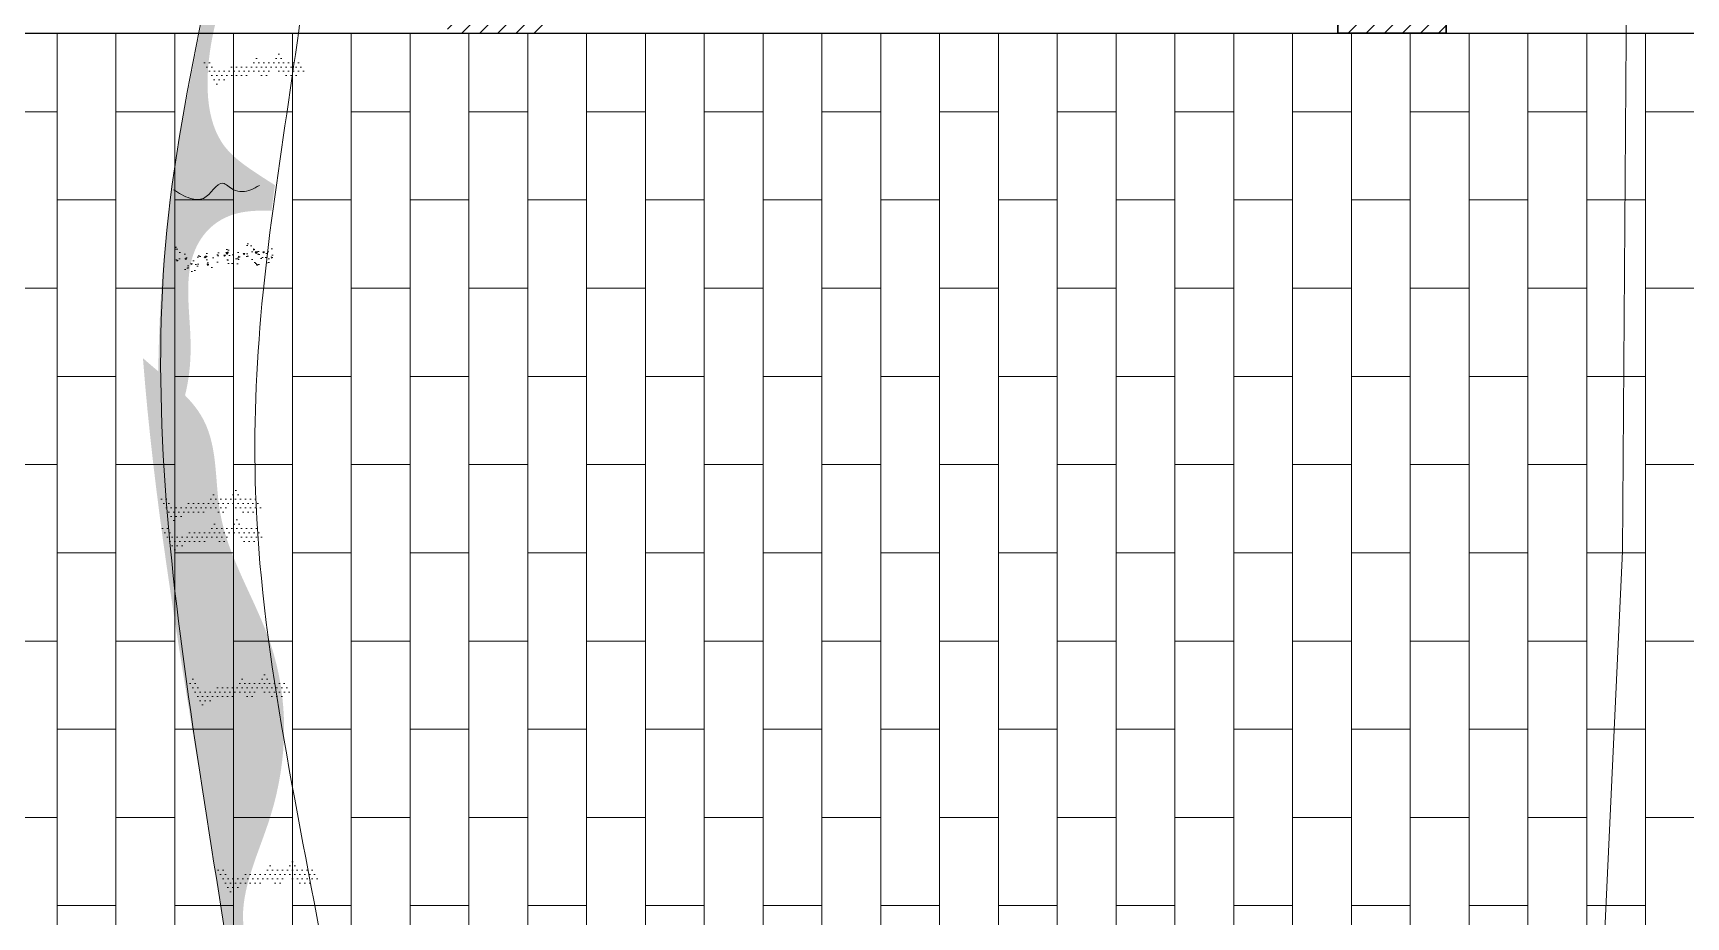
# Model space of a CAD drawing. Header units: inches. Extents: x 17.6 to 55, y 11.8 to 85.9.
# Drawn here: x 39.263 to 41.547, y 60.641 to 61.862 of the extents above; entities that cross this region are included whole.
import ezdxf

# ---------------------------------------------------------------- set-up
doc = ezdxf.new("R2010")
doc.units = ezdxf.units.IN
doc.header["$MEASUREMENT"] = 0
doc.layers.add('FURNITURE F 1 100', color=7, linetype='Continuous', lineweight=13, true_color=0x93979a)
doc.layers.add('HATCH F 1 100', color=7, linetype='Continuous', lineweight=0, true_color=0xc9c9c9)
doc.layers.add('TREE G 1 100', color=7, linetype='Continuous', lineweight=9, true_color=0xbed3d5, transparency=0.6)
doc.layers.add('WALL 1 100', color=250, linetype='Continuous', lineweight=30)
pattern_1 = [(5, (0, 0), (0.0138842124, -0.01654656), [0.00225, -0.02475]), (310, (0, 0), (0.0130130445, 0.018899765), [0.0018, -0.0198]), (55.451444, (0.001157, -0.001379), (0.0268972566, 0.002353205), [0.001912206, -0.0210342634]), (1.1842, (0.004243, 0.004243), (0.019128413, -0.026150802), [0.003375, -0.037125]), (51.635635, (0.005837, 0.002063), (0.04049135, 0.000837002), [0.00286831, -0.031551413]), (306.184164, (0.004243, 0.004243), (0.04049135, 0.000837002), [0.0027, -0.0297]), (336, (0.005303, 0.00106), (0.0041214743, -0.021203147), [0.00225, -0.02475]), (281, (0.005303, 0.00106), (0.020544253, 0.010221258), [0.0018, -0.0198]), (26.451445, (0.005647, -0.000706), (0.024665727, -0.010981889), [0.001912206, -0.0210342634]), (352.5, (0, 0), (0.0073196945, 0.00680379556), [0, -0.01956, 0, -0.0201, 0, -0.019875]), (322.5, (0, 0), (0.0139472835, 0.0027861883), [0, -0.01146, 0, -0.01911, 0, -0.007575]), (282.5, (-0.0047305, 0.0047305), (0.01084562285, -0.011802545), [0, -0.0075, 0, -0.0234, 0, -0.03105]), (272.5, (-0.006852, 0.006852), (0.0144947942, -0.0102476995), [0, -0.00975, 0, -0.01554, 0, -0.02205])]

msp = doc.modelspace()

# ---------------------------------------------------------------- hatches: boundary and pattern name
at = {"layer": 'HATCH F 1 100'}
h = msp.add_hatch(dxfattribs=at)
h.set_pattern_fill('JIS_WOOD', color=256, scale=0.025, style=0)
h.set_pattern_definition([(45, (-1398.889508, -763.157248), (-0.01249999998, 0.01249999998), [])])
h.paths.add_polyline_path([(42.1015, 61.8624), (42.2455, 61.8624), (42.2455, 62.1624), (42.1015, 62.1624)])
h.paths.add_polyline_path([(41.0656, 61.8624), (41.2156, 61.8621), (41.2156, 62.1624), (41.0656, 62.1624)])
h.paths.add_polyline_path([(39.8355, 61.8624), (39.9796, 61.8624), (39.9796, 62.1624), (39.8355, 62.1624)])
h.paths.add_polyline_path([(43.3964, 61.8624), (43.5185, 61.8624), (43.5185, 62.1624), (43.3964, 62.1624)])
h.paths.add_polyline_path([(44.4318, 61.8624), (44.5195, 61.8624), (44.5195, 62.1624), (44.4318, 62.1624)])
edge = h.paths.add_edge_path()
edge.add_line((38.6304, 61.8624), (38.7537, 61.8624))
edge.add_line((38.7537, 61.8624), (38.7537, 62.1624))
edge.add_line((38.7537, 62.1624), (38.6304, 62.1624))
edge.add_line((38.6304, 62.1624), (38.6304, 61.8623))
h = msp.add_hatch(dxfattribs=at)
h.set_pattern_fill('AR-BRSTD', color=256, scale=0.0012, angle=90, style=0)
h.set_pattern_definition([(90, (-1398.88951, -763.15725), (-0.08129016, 5e-18), []), (180, (-1398.88951, -763.15725), (-0.08129016, -0.12192), [0.08129016, -0.08129016])])
h.paths.add_polyline_path([(38.1433, 61.8624), (38.1433, 59.9624), (44.11, 59.9624), (44.11, 61.8618)])
at = {"layer": 'TREE G 1 100'}
h = msp.add_hatch(dxfattribs=at)
h.set_pattern_fill('AR-CONC', color=256, scale=0.003, angle=-45, style=0)
h.set_pattern_definition(pattern_1)
edge = h.paths.add_edge_path()
edge.add_spline(control_points=[(39.597, 61.6521), (39.5886, 61.6575), (39.555, 61.6788), (39.4969, 61.7243), (39.5032, 61.8754), (39.5715, 62.0218), (39.5598, 62.1324), (39.5506, 62.1921)], knot_values=[1.600263, 1.600263, 1.600263, 1.600263, 1.633505, 1.728269, 1.956931, 2.186009, 2.445196, 2.445196, 2.445196, 2.445196], degree=3, periodic=0)
edge.add_spline(control_points=[(39.5506, 62.1921), (39.5286, 61.9981), (39.4423, 61.6968), (39.4334, 61.3936), (39.437, 61.2848)], knot_values=[1.911554, 1.911554, 1.911554, 1.911554, 2.772216, 3.253201, 3.253201, 3.253201, 3.253201], degree=3, periodic=0)
edge.add_spline(control_points=[(39.437, 61.2848), (39.4408, 61.2906), (39.4725, 61.339), (39.4887, 61.4294), (39.4654, 61.5535), (39.5244, 61.6162), (39.5785, 61.6172), (39.5923, 61.617)], knot_values=[2.609062, 2.609062, 2.609062, 2.609062, 2.636603, 2.838848, 3.019942, 3.142875, 3.190033, 3.190033, 3.190033, 3.190033], degree=3, periodic=0)
edge.add_spline(control_points=[(39.5923, 61.617), (39.5938, 61.6287), (39.5954, 61.6404), (39.597, 61.6521)], knot_values=[2.589728, 2.589728, 2.589728, 2.589728, 2.641536, 2.641536, 2.641536, 2.641536], degree=3, periodic=0)
h = msp.add_hatch(dxfattribs=at)
h.set_pattern_fill('EPLC_AUTOTRI', color=256, scale=0.006843, style=0)
h.set_pattern_definition([(0, (352.729251, 207.097967), (0.00342125627, 0.00592578969), [0, -0.00684251255])])
edge = h.paths.add_edge_path()
edge.add_spline(control_points=[(39.6369, 61.8063), (39.6366, 61.8129), (39.6362, 61.8194), (39.6359, 61.826)], knot_values=[3.219772, 3.219772, 3.219772, 3.219772, 3.248424, 3.248424, 3.248424, 3.248424], degree=3, periodic=0)
edge.add_spline(control_points=[(39.6359, 61.826), (39.628, 61.8235), (39.6152, 61.8181), (39.602, 61.8388), (39.5946, 61.8232), (39.5817, 61.8192), (39.5717, 61.8319), (39.5647, 61.8186), (39.5522, 61.8189), (39.537, 61.8216), (39.5196, 61.8021), (39.5113, 61.8274), (39.503, 61.8278), (39.4992, 61.8263)], knot_values=[0.030753, 0.030753, 0.030753, 0.030753, 0.064386, 0.084893, 0.102291, 0.119205, 0.137549, 0.149143, 0.170062, 0.186473, 0.217713, 0.243965, 0.262776, 0.262776, 0.262776, 0.262776], degree=3, periodic=0)
edge.add_spline(control_points=[(39.4992, 61.8263), (39.4996, 61.8196), (39.5, 61.8128), (39.5004, 61.806)], knot_values=[3.344046, 3.344046, 3.344046, 3.344046, 3.374024, 3.374024, 3.374024, 3.374024], degree=3, periodic=0)
edge.add_spline(control_points=[(39.5004, 61.806), (39.5019, 61.8057), (39.5076, 61.8028), (39.5147, 61.781), (39.5321, 61.8005), (39.5473, 61.7978), (39.5598, 61.7975), (39.5668, 61.8108), (39.5769, 61.7981), (39.5897, 61.8021), (39.5971, 61.8177), (39.6119, 61.7946), (39.6272, 61.8046), (39.6369, 61.8063)], knot_values=[0.041345, 0.041345, 0.041345, 0.041345, 0.049564, 0.075816, 0.107056, 0.123467, 0.144385, 0.15598, 0.174324, 0.191238, 0.208636, 0.229143, 0.271189, 0.271189, 0.271189, 0.271189], degree=3, periodic=0)
h = msp.add_hatch(dxfattribs=at)
h.set_pattern_fill('AR-CONC', color=256, scale=0.003, angle=-45, style=0)
h.set_pattern_definition(pattern_1)
edge = h.paths.add_edge_path()
edge.add_spline(control_points=[(39.5958, 61.5458), (39.5954, 61.5524), (39.5951, 61.5589), (39.5947, 61.5655)], knot_values=[3.219772, 3.219772, 3.219772, 3.219772, 3.248424, 3.248424, 3.248424, 3.248424], degree=3, periodic=0)
edge.add_spline(control_points=[(39.5947, 61.5655), (39.5868, 61.563), (39.5741, 61.5576), (39.5608, 61.5783), (39.5534, 61.5627), (39.5406, 61.5587), (39.5305, 61.5714), (39.5235, 61.5581), (39.511, 61.5584), (39.4959, 61.5611), (39.4784, 61.5416), (39.4701, 61.5669), (39.4619, 61.5673), (39.458, 61.5658)], knot_values=[0.030753, 0.030753, 0.030753, 0.030753, 0.064386, 0.084893, 0.102291, 0.119205, 0.137549, 0.149143, 0.170062, 0.186473, 0.217713, 0.243965, 0.262776, 0.262776, 0.262776, 0.262776], degree=3, periodic=0)
edge.add_spline(control_points=[(39.458, 61.5658), (39.4584, 61.5591), (39.4588, 61.5523), (39.4592, 61.5455)], knot_values=[3.344046, 3.344046, 3.344046, 3.344046, 3.374024, 3.374024, 3.374024, 3.374024], degree=3, periodic=0)
edge.add_spline(control_points=[(39.4592, 61.5455), (39.4607, 61.5452), (39.4664, 61.5423), (39.4735, 61.5205), (39.491, 61.54), (39.5062, 61.5373), (39.5187, 61.537), (39.5256, 61.5503), (39.5357, 61.5376), (39.5485, 61.5416), (39.556, 61.5572), (39.5708, 61.5341), (39.586, 61.5441), (39.5958, 61.5458)], knot_values=[0.041345, 0.041345, 0.041345, 0.041345, 0.049564, 0.075816, 0.107056, 0.123467, 0.144385, 0.15598, 0.174324, 0.191238, 0.208636, 0.229143, 0.271189, 0.271189, 0.271189, 0.271189], degree=3, periodic=0)
h = msp.add_hatch(dxfattribs=at)
h.set_pattern_fill('AR-CONC', color=256, scale=0.003, angle=-45, style=0)
h.set_pattern_definition(pattern_1)
edge = h.paths.add_edge_path()
edge.add_spline(control_points=[(39.7273, 60.0694), (39.7133, 60.0871), (39.678, 60.1338), (39.6447, 60.2133), (39.5793, 60.3387), (39.6149, 60.4878), (39.5299, 60.6432), (39.615, 60.805), (39.6167, 61.0113), (39.5053, 61.1755), (39.5231, 61.3308), (39.4417, 61.3888), (39.4146, 61.413)], knot_values=[3.420015, 3.420015, 3.420015, 3.420015, 3.518656, 3.676984, 3.796815, 4.128689, 4.292949, 4.519991, 4.8661, 5.152463, 5.353018, 5.499156, 5.499156, 5.499156, 5.499156], degree=3, periodic=0)
edge.add_spline(control_points=[(39.4146, 61.413), (39.4436, 61.0353), (39.5838, 60.4799), (39.5865, 59.9242), (39.587, 59.7484)], knot_values=[3.440081, 3.440081, 3.440081, 3.440081, 5.106787, 5.877719, 5.877719, 5.877719, 5.877719], degree=3, periodic=0)
edge.add_spline(control_points=[(39.587, 59.7484), (39.6432, 59.7306), (39.6961, 59.718), (39.738, 59.7219)], knot_values=[6.137081, 6.137081, 6.137081, 6.137081, 6.339631, 6.339631, 6.339631, 6.339631], degree=3, periodic=0)
edge.add_spline(control_points=[(39.738, 59.7219), (39.7382, 59.7613), (39.7385, 59.8772), (39.733, 59.993), (39.7273, 60.0694)], knot_values=[5.293677, 5.293677, 5.293677, 5.293677, 5.466149, 5.801955, 5.801955, 5.801955, 5.801955], degree=3, periodic=0)
h = msp.add_hatch(dxfattribs=at)
h.set_pattern_fill('EPLC_AUTOTRI', color=256, scale=0.006843, style=0)
h.set_pattern_definition([(0, (352.669789, 206.4947105), (0.00342125627, 0.00592578969), [0, -0.00684251255])])
edge = h.paths.add_edge_path()
edge.add_spline(control_points=[(39.5775, 61.2031), (39.5771, 61.2096), (39.5768, 61.2162), (39.5764, 61.2227)], knot_values=[3.219772, 3.219772, 3.219772, 3.219772, 3.248424, 3.248424, 3.248424, 3.248424], degree=3, periodic=0)
edge.add_spline(control_points=[(39.5764, 61.2227), (39.5685, 61.2203), (39.5558, 61.2149), (39.5425, 61.2356), (39.5351, 61.22), (39.5223, 61.2159), (39.5122, 61.2286), (39.5052, 61.2153), (39.4927, 61.2157), (39.4776, 61.2184), (39.4601, 61.1989), (39.4518, 61.2242), (39.4436, 61.2245), (39.4397, 61.2231)], knot_values=[0.030753, 0.030753, 0.030753, 0.030753, 0.064386, 0.084893, 0.102291, 0.119205, 0.137549, 0.149143, 0.170062, 0.186473, 0.217713, 0.243965, 0.262776, 0.262776, 0.262776, 0.262776], degree=3, periodic=0)
edge.add_spline(control_points=[(39.4397, 61.2231), (39.4401, 61.2163), (39.4405, 61.2095), (39.4409, 61.2027)], knot_values=[3.344046, 3.344046, 3.344046, 3.344046, 3.374024, 3.374024, 3.374024, 3.374024], degree=3, periodic=0)
edge.add_spline(control_points=[(39.4409, 61.2027), (39.4424, 61.2024), (39.4481, 61.1995), (39.4553, 61.1778), (39.4727, 61.1973), (39.4879, 61.1945), (39.5004, 61.1942), (39.5073, 61.2075), (39.5174, 61.1948), (39.5302, 61.1989), (39.5377, 61.2144), (39.5525, 61.1913), (39.5677, 61.2014), (39.5775, 61.2031)], knot_values=[0.041345, 0.041345, 0.041345, 0.041345, 0.049564, 0.075816, 0.107056, 0.123467, 0.144385, 0.15598, 0.174324, 0.191238, 0.208636, 0.229143, 0.271189, 0.271189, 0.271189, 0.271189], degree=3, periodic=0)
h = msp.add_hatch(dxfattribs=at)
h.set_pattern_fill('EPLC_AUTOTRI', color=256, scale=0.006843, style=0)
h.set_pattern_definition([(0, (352.671188, 206.454185), (0.00342125627, 0.00592578969), [0, -0.00684251255])])
edge = h.paths.add_edge_path()
edge.add_spline(control_points=[(39.5789, 61.1626), (39.5785, 61.1691), (39.5782, 61.1756), (39.5778, 61.1822)], knot_values=[3.219772, 3.219772, 3.219772, 3.219772, 3.248424, 3.248424, 3.248424, 3.248424], degree=3, periodic=0)
edge.add_spline(control_points=[(39.5778, 61.1822), (39.5699, 61.1798), (39.5572, 61.1743), (39.5439, 61.195), (39.5365, 61.1795), (39.5237, 61.1754), (39.5136, 61.1881), (39.5066, 61.1748), (39.4941, 61.1751), (39.479, 61.1778), (39.4615, 61.1583), (39.4532, 61.1836), (39.445, 61.184), (39.4411, 61.1826)], knot_values=[0.030753, 0.030753, 0.030753, 0.030753, 0.064386, 0.084893, 0.102291, 0.119205, 0.137549, 0.149143, 0.170062, 0.186473, 0.217713, 0.243965, 0.262776, 0.262776, 0.262776, 0.262776], degree=3, periodic=0)
edge.add_spline(control_points=[(39.4411, 61.1826), (39.4415, 61.1758), (39.4419, 61.169), (39.4423, 61.1622)], knot_values=[3.344046, 3.344046, 3.344046, 3.344046, 3.374024, 3.374024, 3.374024, 3.374024], degree=3, periodic=0)
edge.add_spline(control_points=[(39.4423, 61.1622), (39.4438, 61.1619), (39.4495, 61.159), (39.4567, 61.1372), (39.4741, 61.1567), (39.4893, 61.154), (39.5018, 61.1537), (39.5087, 61.167), (39.5188, 61.1543), (39.5316, 61.1584), (39.5391, 61.1739), (39.5539, 61.1508), (39.5691, 61.1608), (39.5789, 61.1626)], knot_values=[0.041345, 0.041345, 0.041345, 0.041345, 0.049564, 0.075816, 0.107056, 0.123467, 0.144385, 0.15598, 0.174324, 0.191238, 0.208636, 0.229143, 0.271189, 0.271189, 0.271189, 0.271189], degree=3, periodic=0)
h = msp.add_hatch(dxfattribs=at)
h.set_pattern_fill('EPLC_AUTOTRI', color=256, scale=0.006843, style=0)
h.set_pattern_definition([(0, (352.709672, 206.23995), (0.00342125627, 0.00592578969), [0, -0.00684251255])])
edge = h.paths.add_edge_path()
edge.add_spline(control_points=[(39.6174, 60.9483), (39.617, 60.9549), (39.6167, 60.9614), (39.6163, 60.9679)], knot_values=[3.219772, 3.219772, 3.219772, 3.219772, 3.248424, 3.248424, 3.248424, 3.248424], degree=3, periodic=0)
edge.add_spline(control_points=[(39.6163, 60.9679), (39.6084, 60.9655), (39.5957, 60.9601), (39.5824, 60.9808), (39.575, 60.9652), (39.5622, 60.9612), (39.5521, 60.9739), (39.5451, 60.9606), (39.5326, 60.9609), (39.5174, 60.9636), (39.5, 60.9441), (39.4917, 60.9694), (39.4834, 60.9698), (39.4796, 60.9683)], knot_values=[0.030753, 0.030753, 0.030753, 0.030753, 0.064386, 0.084893, 0.102291, 0.119205, 0.137549, 0.149143, 0.170062, 0.186473, 0.217713, 0.243965, 0.262776, 0.262776, 0.262776, 0.262776], degree=3, periodic=0)
edge.add_spline(control_points=[(39.4796, 60.9683), (39.48, 60.9615), (39.4804, 60.9547), (39.4808, 60.948)], knot_values=[3.344046, 3.344046, 3.344046, 3.344046, 3.374024, 3.374024, 3.374024, 3.374024], degree=3, periodic=0)
edge.add_spline(control_points=[(39.4808, 60.948), (39.4823, 60.9477), (39.488, 60.9448), (39.4951, 60.923), (39.5126, 60.9425), (39.5278, 60.9398), (39.5402, 60.9394), (39.5472, 60.9528), (39.5573, 60.9401), (39.5701, 60.9441), (39.5776, 60.9597), (39.5923, 60.9365), (39.6076, 60.9466), (39.6174, 60.9483)], knot_values=[0.041345, 0.041345, 0.041345, 0.041345, 0.049564, 0.075816, 0.107056, 0.123467, 0.144385, 0.15598, 0.174324, 0.191238, 0.208636, 0.229143, 0.271189, 0.271189, 0.271189, 0.271189], degree=3, periodic=0)
h = msp.add_hatch(dxfattribs=at)
h.set_pattern_fill('EPLC_AUTOTRI', color=256, scale=0.006843, style=0)
h.set_pattern_definition([(0, (352.748159, 205.9817686), (0.00342125627, 0.00592578969), [0, -0.00684251255])])
edge = h.paths.add_edge_path()
edge.add_spline(control_points=[(39.6559, 60.6901), (39.6555, 60.6967), (39.6551, 60.7032), (39.6548, 60.7098)], knot_values=[3.219772, 3.219772, 3.219772, 3.219772, 3.248424, 3.248424, 3.248424, 3.248424], degree=3, periodic=0)
edge.add_spline(control_points=[(39.6548, 60.7098), (39.6469, 60.7073), (39.6342, 60.7019), (39.6209, 60.7226), (39.6135, 60.707), (39.6007, 60.703), (39.5906, 60.7157), (39.5836, 60.7024), (39.5711, 60.7027), (39.5559, 60.7054), (39.5385, 60.6859), (39.5302, 60.7112), (39.5219, 60.7116), (39.5181, 60.7101)], knot_values=[0.030753, 0.030753, 0.030753, 0.030753, 0.064386, 0.084893, 0.102291, 0.119205, 0.137549, 0.149143, 0.170062, 0.186473, 0.217713, 0.243965, 0.262776, 0.262776, 0.262776, 0.262776], degree=3, periodic=0)
edge.add_spline(control_points=[(39.5181, 60.7101), (39.5185, 60.7034), (39.5189, 60.6966), (39.5193, 60.6898)], knot_values=[3.344046, 3.344046, 3.344046, 3.344046, 3.374024, 3.374024, 3.374024, 3.374024], degree=3, periodic=0)
edge.add_spline(control_points=[(39.5193, 60.6898), (39.5208, 60.6895), (39.5265, 60.6866), (39.5336, 60.6648), (39.5511, 60.6843), (39.5662, 60.6816), (39.5787, 60.6813), (39.5857, 60.6946), (39.5958, 60.6819), (39.6086, 60.6859), (39.616, 60.7015), (39.6308, 60.6784), (39.6461, 60.6884), (39.6559, 60.6901)], knot_values=[0.041345, 0.041345, 0.041345, 0.041345, 0.049564, 0.075816, 0.107056, 0.123467, 0.144385, 0.15598, 0.174324, 0.191238, 0.208636, 0.229143, 0.271189, 0.271189, 0.271189, 0.271189], degree=3, periodic=0)

# ---------------------------------------------------------------- linework, layer by layer
at = {"layer": 'FURNITURE F 1 100', "lineweight": 9}
msp.add_line((37.7504, 61.8624), (45.4568, 61.8617), dxfattribs=at)
at = {"layer": 'TREE G 1 100'}
msp.add_lwpolyline([(41.4313, 66.369), (41.4778, 63.7914), (41.4592, 61.146), (41.39, 59.6629)], dxfattribs=at)
for points in [[(39.477, 63.495), (39.477, 63.1236), (39.5586, 62.2902), (39.4498, 61.6108), (39.571, 60.2757), (39.587, 59.7328)], [(39.5473, 63.4139), (39.5549, 63.0956), (39.6004, 62.7926), (39.6534, 62.4137), (39.6459, 61.9969), (39.5776, 61.4714), (39.5709, 61.2114), (39.6695, 60.5598), (39.7377, 59.8399), (39.7377, 59.6884)], [(39.4566, 61.6458), (39.4804, 61.6339), (39.4982, 61.6339), (39.5249, 61.6547), (39.5398, 61.6458), (39.5636, 61.6458), (39.5755, 61.6518)]]:
    msp.add_spline(points, degree=3, dxfattribs=at)
at = {"layer": 'WALL 1 100'}
for points in [[(41.0656, 61.8624), (41.2156, 61.8621), (41.2156, 62.1624), (41.0656, 62.1624), (41.0656, 61.8624)], [(38.1433, 61.8624), (38.1433, 59.9624), (44.11, 59.9624), (44.11, 61.8618), (38.1433, 61.8624)]]:
    msp.add_lwpolyline(points, dxfattribs=at)

doc.saveas('drawing.dxf')
